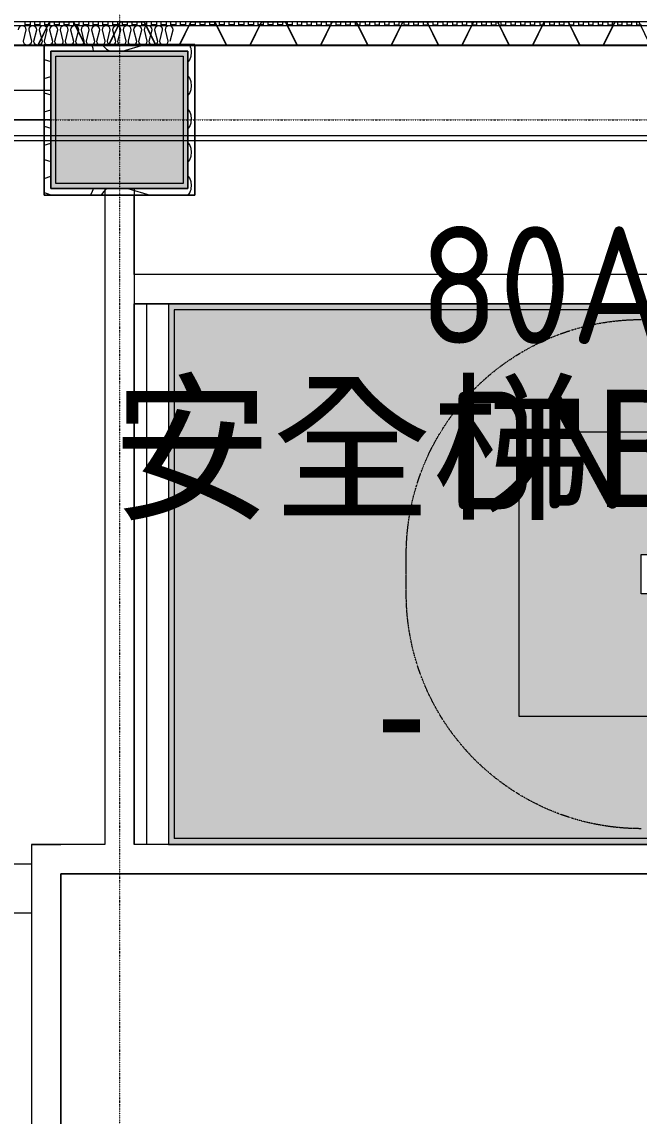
# Model space of a CAD drawing. Extents: x -32000 to 401936, y -48083 to 131250.
# Drawn here: x 252101 to 255255, y 24912 to 30500 of the extents above; entities that cross this region are included whole.
import ezdxf
from ezdxf.enums import TextEntityAlignment as Align

# ---------------------------------------------------------------- set-up
doc = ezdxf.new("R2010")
doc.units = 0
doc.header["$LTSCALE"] = 10
for name, pattern in [('H12PL4$0$JJP_三點線', [0.9, 0.3, -0.15, 0, -0.15, 0, -0.15, 0, -0.15]), ('H12PL4$0$JJP_虛線(退縮線、投影線、地下室範圍、非屬本工程、圖面分區)', [0.45, 0.3, -0.15]), ('H12PL4$0$TAI_虛線', [5.644, 2.822, -2.822]), ('XFM7P40ICA$0$H12PL4$0$DOTK1', [0.01, 0.005, -0.005]), ('XFM7P40ICA$0$H12PL4$0$JJP_三點線', [0.9, 0.3, -0.15, 0, -0.15, 0, -0.15, 0, -0.15]), ('XFM7P40ICA$0$H12PL4$0$JJP_虛線(退縮線、投影線、地下室範圍、非屬本工程、圖面分區)', [0.45, 0.3, -0.15])]:
    doc.linetypes.add(name, pattern=pattern)
for name, color, linetype in [('H12PL4$0$A-WALL-EX', 252, 'Continuous'), ('H12PL4$0$A-WALL-IN', 252, 'Continuous'), ('H12PL4$0$A-ZONE', 252, 'Continuous'), ('H12PL4$0$Hattch', 252, 'Continuous'), ('H12PL4$0$S-COL', 252, 'Continuous'), ('H12PL4$0$S-GRID', 252, 'Continuous'), ('H12PL4$0$S-SLAB-SHOW', 252, 'Continuous'), ('XFM7P40ICA$0$H12PL4$0$A-WALL-EX', 252, 'Continuous'), ('XFM7P40ICA$0$H12PL4$0$A-WALL-IN', 252, 'Continuous'), ('XFM7P40ICA$0$H12PL4$0$Hattch', 252, 'Continuous'), ('XFM7P40ICA$0$H12PL4$0$L40_19_GW', 252, 'Continuous'), ('XFM7P40ICA$0$H12PL4$0$L40_19_HYOKI', 252, 'Continuous'), ('XFM7P40ICA$0$H12PL4$0$L40_19_KAIDAN', 252, 'Continuous'), ('XFM7P40ICA$0$H12PL4$0$L40_19_SIAGE1', 252, 'Continuous'), ('XFM7P40ICA$0$H12PL4$0$L40_19_SIAGE2', 252, 'Continuous'), ('XFM7P40ICA$0$H12PL4$0$L40_19_SIAGE3', 252, 'Continuous'), ('XFM7P40ICA$0$H12PL4$0$L40_19_STEEL2', 252, 'Continuous'), ('XFM7P40ICA$0$H12PL4$0$L40_19_SUGATA3', 252, 'Continuous'), ('XFM7P40ICA$0$H12PL4$0$S-COL', 252, 'Continuous'), ('XFM7P40ICA$0$H12PL4$0$S-GRID', 252, 'Continuous'), ('XFM7P40ICA$0$U-ICA-TXT', 3, 'Continuous')]:
    doc.layers.add(name, color=color, linetype=linetype)
doc.styles.add('H12PL4$0$Standard', font='', dxfattribs={"width": 0.8})
doc.styles.add('XFM7P40ICA$0$aa-txt', font='isocp.shx', dxfattribs={"bigfont": 'chineset'})
doc.styles.get('H12PL4$0$Standard').set_extended_font_data('Microsoft JhengHei')

# ---------------------------------------------------------------- blocks, each defined once
blk = doc.blocks.new('XFM7P40ICA$0$H12PL4')
at = {"layer": 'XFM7P40ICA$0$H12PL4$0$Hattch', "linetype": 'Continuous', "lineweight": 0}
blk.add_hatch(color=256, dxfattribs=at).paths.add_polyline_path([(252250, 29650), (252950, 29650), (252950, 30350), (252250, 30350)])
at = {"layer": 'XFM7P40ICA$0$H12PL4$0$A-WALL-EX', "lineweight": 0, "flags": 128}
for points in [[(261965, 30500), (243300, 30500)], [(260500, 30500), (244300, 30500)], [(243300, 30380), (261965, 30380)], [(252215, 30150), (247275, 30150)], [(252215, 30150), (252215, 30000)], [(247125, 30000), (252215, 30000)], [(252675, 29615), (252525, 29615)], [(252525, 29615), (252525, 26300)], [(252675, 29210), (252675, 29615)], [(258425, 29210), (252675, 29210)], [(252675, 29060), (258575, 29060)], [(252675, 26300), (252675, 29060)], [(252150, 26300), (252300, 26300)], [(252150, 26300), (252150, 24250)], [(252525, 26300), (252300, 26300)], [(259025, 26300), (252675, 26300)], [(252300, 26150), (259025, 26150)], [(252300, 24250), (252300, 26150)]]:
    blk.add_lwpolyline(points, dxfattribs=at)
at = {"layer": 'XFM7P40ICA$0$H12PL4$0$A-WALL-EX', "linetype": 'XFM7P40ICA$0$H12PL4$0$JJP_虛線(退縮線、投影線、地下室範圍、非屬本工程、圖面分區)', "lineweight": 0, "flags": 128}
for points in [[(263319.5, 30380), (243220, 30380)], [(243680.5, 29919.5), (263319.5, 29919.5)], [(243705, 29895), (263295, 29895)]]:
    blk.add_lwpolyline(points, dxfattribs=at)
at = {"layer": 'XFM7P40ICA$0$H12PL4$0$A-WALL-IN', "lineweight": 0, "flags": 128}
for points in [[(252215, 30385), (252250, 30385)], [(252215, 30385), (252215, 29615)], [(252950, 30385), (252250, 30385)], [(252985, 30385), (252950, 30385)], [(252985, 29650), (252985, 30385)], [(252985, 29615), (252985, 29650)], [(252215, 29615), (252250, 29615)], [(252250, 29615), (252985, 29615)]]:
    blk.add_lwpolyline(points, dxfattribs=at)
at = {"layer": 'XFM7P40ICA$0$H12PL4$0$Hattch', "lineweight": 0}
for p, q in [((252182.9, 30381.7), (252242, 30500)), ((252183.9, 30380), (252243.1, 30498.3)), ((252242, 30500), (252365.8, 30500)), ((252364.7, 30498.3), (252243.1, 30498.3)), ((252424.9, 30380), (252365.8, 30498.3)), ((252426, 30381.7), (252366.8, 30500)), ((252543.9, 30381.7), (252603.1, 30500)), ((252544.9, 30380), (252604.1, 30498.3)), ((252603.1, 30500), (252726.8, 30500)), ((252725.8, 30498.3), (252604.1, 30498.3)), ((252786, 30380), (252726.8, 30498.3)), ((252787, 30381.7), (252727.8, 30500)), ((252904.9, 30381.7), (252964.1, 30500)), ((252906, 30380), (252965.1, 30498.3)), ((252964.1, 30500), (253087.8, 30500)), ((253086.8, 30498.3), (252965.1, 30498.3)), ((253147, 30380), (253087.8, 30498.3)), ((253148, 30381.7), (253088.9, 30500)), ((253266, 30381.7), (253325.1, 30500)), ((253267, 30380), (253326.2, 30498.3)), ((253325.1, 30500), (253448.9, 30500)), ((253447.8, 30498.3), (253326.2, 30498.3)), ((253508, 30380), (253448.9, 30498.3)), ((253509.1, 30381.7), (253449.9, 30500)), ((253627, 30381.7), (253686.2, 30500)), ((253628, 30380), (253687.2, 30498.3)), ((253686.2, 30500), (253809.9, 30500)), ((253808.9, 30498.3), (253687.2, 30498.3)), ((253869.1, 30380), (253809.9, 30498.3)), ((253870.1, 30381.7), (253811, 30500)), ((253988, 30381.7), (254047.2, 30500)), ((253989.1, 30380), (254048.2, 30498.3)), ((254047.2, 30500), (254171, 30500)), ((254169.9, 30498.3), (254048.2, 30498.3)), ((254230.1, 30380), (254171, 30498.3)), ((254231.2, 30381.7), (254172, 30500)), ((254349.1, 30381.7), (254408.2, 30500)), ((254350.1, 30380), (254409.3, 30498.3)), ((254408.2, 30500), (254532, 30500)), ((254531, 30498.3), (254409.3, 30498.3)), ((254591.2, 30380), (254532, 30498.3)), ((254592.2, 30381.7), (254533, 30500)), ((254710.1, 30381.7), (254769.3, 30500)), ((254711.2, 30380), (254770.3, 30498.3)), ((254769.3, 30500), (254893, 30500)), ((254892, 30498.3), (254770.3, 30498.3)), ((254952.2, 30380), (254893, 30498.3)), ((254953.2, 30381.7), (254894.1, 30500)), ((255071.2, 30381.7), (255130.3, 30500)), ((255072.2, 30380), (255131.4, 30498.3)), ((255130.3, 30500), (255254.1, 30500)), ((255253, 30498.3), (255131.4, 30498.3)), ((255313.2, 30380), (255254.1, 30498.3)), ((252183.9, 30380), (252063.9, 30380)), ((252182.9, 30381.7), (252064.9, 30381.7)), ((252215, 30380.5), (252218.4, 30381.6)), ((252218.4, 30381.6), (252229.6, 30385)), ((252544.9, 30380), (252424.9, 30380)), ((252543.9, 30381.7), (252426, 30381.7)), ((252459, 30382.2), (252457.1, 30385)), ((252465.7, 30363.7), (252459, 30382.2)), ((252467.3, 30350), (252465.7, 30363.7)), ((252512.7, 30385), (252519.9, 30374.2)), ((252519.9, 30374.2), (252534.2, 30360.7)), ((252534.2, 30360.7), (252551.2, 30351)), ((252551.2, 30351), (252554.6, 30350)), ((252615.6, 30350), (252729.6, 30385)), ((252906, 30380), (252786, 30380)), ((252904.9, 30381.7), (252787, 30381.7)), ((252959, 30382.2), (252957.1, 30385)), ((252965.2, 30365.2), (252959, 30382.2)), ((252965.7, 30363.7), (252965.2, 30365.2)), ((252967.3, 30350), (252965.7, 30363.7)), ((252965.7, 30324.7), (252968, 30344.2)), ((252968, 30344.2), (252967.3, 30350)), ((253267, 30380), (253147, 30380)), ((253266, 30381.7), (253148, 30381.7)), ((253628, 30380), (253508, 30380)), ((253627, 30381.7), (253509.1, 30381.7)), ((253989.1, 30380), (253869.1, 30380)), ((253988, 30381.7), (253870.1, 30381.7)), ((254350.1, 30380), (254230.1, 30380)), ((254349.1, 30381.7), (254231.2, 30381.7)), ((254711.2, 30380), (254591.2, 30380)), ((254710.1, 30381.7), (254592.2, 30381.7)), ((255072.2, 30380), (254952.2, 30380)), ((255071.2, 30381.7), (254953.2, 30381.7)), ((252215, 30308), (252250, 30297.2)), ((252950, 30292.7), (252959, 30306.3)), ((252959, 30306.3), (252965.7, 30324.7)), ((252215, 30210.5), (252250, 30221.3)), ((252959, 30212.2), (252950, 30225.8)), ((252965.7, 30193.7), (252959, 30212.2)), ((252968, 30174.2), (252965.7, 30193.7)), ((252215, 30138), (252250, 30127.2)), ((252950, 30122.7), (252959, 30136.3)), ((252959, 30136.3), (252965.7, 30154.7)), ((252965.7, 30154.7), (252968, 30174.2)), ((252215, 30040.5), (252250, 30051.3)), ((252959, 30042.2), (252950, 30055.8)), ((252965.7, 30023.7), (252959, 30042.2)), ((252968, 30004.2), (252965.7, 30023.7)), ((252215, 29968), (252250, 29957.2)), ((252950, 29952.7), (252959, 29966.3)), ((252959, 29966.3), (252965.7, 29984.7)), ((252965.7, 29984.7), (252968, 30004.2)), ((252215, 29870.5), (252250, 29881.3)), ((252959, 29872.2), (252950, 29885.8)), ((252965.7, 29853.7), (252959, 29872.2)), ((252968, 29834.2), (252965.7, 29853.7)), ((252215, 29798), (252250, 29787.2)), ((252950, 29782.7), (252959, 29796.3)), ((252959, 29796.3), (252965.7, 29814.7)), ((252965.7, 29814.7), (252968, 29834.2)), ((252215, 29700.5), (252250, 29711.3)), ((252959, 29702.2), (252950, 29715.8)), ((252965.7, 29683.7), (252959, 29702.2)), ((252968, 29664.2), (252965.7, 29683.7)), ((252215, 29628), (252224.9, 29624.9)), ((252224.9, 29624.9), (252250, 29617.2)), ((252250, 29617.2), (252257.2, 29615)), ((252451.5, 29615), (252459, 29626.3)), ((252459, 29626.3), (252465.7, 29644.7)), ((252465.7, 29644.7), (252466.3, 29650)), ((252509, 29617.9), (252508, 29615)), ((252519.9, 29634.3), (252509, 29617.9)), ((252534.2, 29647.8), (252519.9, 29634.3)), ((252538.1, 29650), (252534.2, 29647.8)), ((252643.2, 29650), (252757.2, 29615)), ((252951.5, 29615), (252959, 29626.3)), ((252959, 29626.3), (252962.9, 29637.1)), ((252962.9, 29637.1), (252965.7, 29644.7)), ((252965.7, 29644.7), (252966.3, 29650)), ((252966.3, 29650), (252968, 29664.2))]:
    blk.add_line(p, q, dxfattribs=at)
at = {"layer": 'XFM7P40ICA$0$H12PL4$0$L40_19_GW', "lineweight": 0, "flags": 128}
blk.add_lwpolyline([(252859.7, 30401.1), (252874.2, 30459.9, 1), (252832.9, 30459.9), (252847.4, 30401.1, -1), (252806.1, 30401.1), (252820.6, 30459.9, 1), (252779.3, 30459.9), (252793.8, 30401.1, -1), (252752.5, 30401.1), (252767, 30459.9, 1), (252725.7, 30459.9), (252740.2, 30401.1, -1), (252698.9, 30401.1), (252713.4, 30459.9, 1), (252672.1, 30459.9), (252686.6, 30401.1, -1), (252645.3, 30401.1), (252659.8, 30459.9, 1), (252618.5, 30459.9), (252633, 30401.1, -1), (252591.7, 30401.1), (252606.2, 30459.9, 1), (252564.9, 30459.9), (252579.4, 30401.1, -1), (252538.1, 30401.1), (252552.6, 30459.9, 1), (252511.3, 30459.9), (252525.8, 30401.1, -1), (252484.5, 30401.1), (252499, 30459.9, 1), (252457.7, 30459.9), (252472.2, 30401.1, -1), (252430.9, 30401.1), (252445.4, 30459.9, 1), (252404.1, 30459.9), (252418.6, 30401.1, -1), (252377.3, 30401.1), (252391.8, 30459.9, 1), (252350.5, 30459.9), (252365, 30401.1, -1), (252323.7, 30401.1), (252338.2, 30459.9, 1), (252296.9, 30459.9), (252311.4, 30401.1, -1), (252270.1, 30401.1), (252284.6, 30459.9, 1), (252243.3, 30459.9), (252257.8, 30401.1, -1), (252216.5, 30401.1), (252231, 30459.9, 1), (252189.7, 30459.9), (252204.2, 30401.1, -1), (252162.9, 30401.1), (252177.4, 30459.9, 1), (252136.1, 30459.9), (252150.6, 30401.1, -1), (252109.3, 30401.1), (252123.8, 30459.9, 1), (252082.5, 30459.9)], format="xyb", dxfattribs=at)
at = {"layer": 'XFM7P40ICA$0$H12PL4$0$L40_19_HYOKI', "lineweight": 0, "flags": 128}
blk.add_lwpolyline([(257965, 28405), (254640, 28405), (254640, 26955), (257705, 26955), (257505, 26605), (257705, 26955), (257505, 27305)], dxfattribs=at)
at = {"layer": 'XFM7P40ICA$0$H12PL4$0$L40_19_KAIDAN', "lineweight": 0}
for p, q in [((258575, 29030), (252880, 29030)), ((252880, 29030), (252880, 26330)), ((258575, 29030), (254827.7, 29030)), ((258015, 26330), (252880, 26330))]:
    blk.add_line(p, q, dxfattribs=at)
at = {"layer": 'XFM7P40ICA$0$H12PL4$0$L40_19_KAIDAN', "linetype": 'XFM7P40ICA$0$H12PL4$0$DOTK1', "lineweight": 0, "flags": 128}
blk.add_lwpolyline([(255265, 26380, -0.414214), (254065, 27580), (254065, 27780, -0.414214), (255265, 28980)], format="xyb", dxfattribs=at)
at = {"layer": 'XFM7P40ICA$0$H12PL4$0$L40_19_SIAGE1', "lineweight": 0}
for p, q in [((252250, 30000), (247125, 30000)), ((252525, 29650), (252525, 26300)), ((252675, 29650), (252675, 29210)), ((257060, 29210), (252675, 29210)), ((252850, 29060), (252850, 26300)), ((257060, 29060), (252850, 29060)), ((252525, 26300), (252150, 26300)), ((252150, 26300), (252150, 24290)), ((252850, 26300), (258985, 26300)), ((258985, 26150), (252300, 26150)), ((252300, 26150), (252300, 24290))]:
    blk.add_line(p, q, dxfattribs=at)
at = {"layer": 'XFM7P40ICA$0$H12PL4$0$L40_19_SIAGE2', "lineweight": 0, "flags": 128}
for points in [[(253507.2, 30500), (253482.8, 30500), (253482.8, 30485.5), (253458, 30485.5), (253458, 30500), (253433.2, 30500), (253433.2, 30485.5), (253408.4, 30485.5), (253408.4, 30500), (253383.6, 30500), (253383.6, 30485.5), (253358.8, 30485.5), (253358.8, 30500), (253334, 30500), (253334, 30485.5), (253309.2, 30485.5), (253309.2, 30500), (253284.4, 30500), (253284.4, 30485.5), (253259.6, 30485.5), (253259.6, 30500), (253234.8, 30500), (253234.8, 30485.5), (253210, 30485.5), (253210, 30500), (253185.2, 30500), (253185.2, 30485.5), (253160.4, 30485.5), (253160.4, 30500), (253135.6, 30500), (253135.6, 30485.5), (253110.8, 30485.5), (253110.8, 30500), (253086, 30500), (253086, 30485.5), (253061.2, 30485.5), (253061.2, 30500), (253036.4, 30500), (253036.4, 30485.5), (253011.6, 30485.5), (253011.6, 30500), (252986.8, 30500), (252986.8, 30485.5), (252962, 30485.5), (252962, 30500), (252937.2, 30500), (252937.2, 30485.5), (252912.4, 30485.5), (252912.4, 30500), (252887.6, 30500), (252887.6, 30485.5), (252862.8, 30485.5), (252862.8, 30500), (252838, 30500), (252838, 30485.5), (252813.2, 30485.5), (252813.2, 30500), (252788.4, 30500), (252788.4, 30485.5), (252763.6, 30485.5), (252763.6, 30500), (252738.8, 30500), (252738.8, 30485.5), (252714, 30485.5), (252714, 30500), (252689.2, 30500), (252689.2, 30485.5), (252664.4, 30485.5), (252664.4, 30500), (252639.6, 30500), (252639.6, 30485.5), (252614.8, 30485.5), (252614.8, 30500), (252590, 30500), (252590, 30485.5), (252565.2, 30485.5), (252565.2, 30500), (252540.4, 30500), (252540.4, 30485.5), (252515.6, 30485.5), (252515.6, 30500), (252490.8, 30500), (252490.8, 30485.5), (252466, 30485.5), (252466, 30500), (252441.2, 30500), (252441.2, 30485.5), (252416.4, 30485.5), (252416.4, 30500), (252391.6, 30500), (252391.6, 30485.5), (252366.8, 30485.5), (252366.8, 30500), (252342, 30500), (252342, 30485.5), (252317.2, 30485.5), (252317.2, 30500), (252292.4, 30500), (252292.4, 30485.5), (252267.6, 30485.5), (252267.6, 30500), (252242.8, 30500), (252242.8, 30485.5), (252218, 30485.5), (252218, 30500), (252193.2, 30500), (252193.2, 30485.5), (252168.4, 30485.5), (252168.4, 30500), (252143.6, 30500), (252143.6, 30485.5), (252118.8, 30485.5), (252118.8, 30500), (252094, 30500)], [(253507.2, 30500), (253507.2, 30485.5), (253532, 30485.5), (253532, 30500), (253556.8, 30500), (253556.8, 30485.5), (253581.6, 30485.5), (253581.6, 30500), (253606.4, 30500), (253606.4, 30485.5), (253631.2, 30485.5), (253631.2, 30500), (253656, 30500), (253656, 30485.5), (253680.8, 30485.5), (253680.8, 30500), (253705.6, 30500), (253705.6, 30485.5), (253730.4, 30485.5), (253730.4, 30500), (253755.2, 30500), (253755.2, 30485.5), (253780, 30485.5), (253780, 30500), (253804.8, 30500), (253804.8, 30485.5), (253829.6, 30485.5), (253829.6, 30500), (253854.4, 30500), (253854.4, 30485.5), (253879.2, 30485.5), (253879.2, 30500), (253904, 30500), (253904, 30485.5), (253928.8, 30485.5), (253928.8, 30500), (253953.6, 30500), (253953.6, 30485.5), (253978.4, 30485.5), (253978.4, 30500), (254003.2, 30500), (254003.2, 30485.5), (254028, 30485.5), (254028, 30500), (254052.8, 30500), (254052.8, 30485.5), (254077.6, 30485.5), (254077.6, 30500), (254102.4, 30500), (254102.4, 30485.5), (254127.2, 30485.5), (254127.2, 30500), (254152, 30500), (254152, 30485.5), (254176.8, 30485.5), (254176.8, 30500), (254201.6, 30500), (254201.6, 30485.5), (254226.4, 30485.5), (254226.4, 30500), (254251.2, 30500), (254251.2, 30485.5), (254276, 30485.5), (254276, 30500), (254300.8, 30500), (254300.8, 30485.5), (254325.6, 30485.5), (254325.6, 30500), (254350.4, 30500), (254350.4, 30485.5), (254375.2, 30485.5), (254375.2, 30500), (254400, 30500), (254400, 30485.5), (254424.8, 30485.5), (254424.8, 30500), (254449.6, 30500), (254449.6, 30485.5), (254474.4, 30485.5), (254474.4, 30500), (254499.2, 30500), (254499.2, 30485.5), (254524, 30485.5), (254524, 30500), (254548.8, 30500), (254548.8, 30485.5), (254573.6, 30485.5), (254573.6, 30500), (254598.4, 30500), (254598.4, 30485.5), (254623.2, 30485.5), (254623.2, 30500), (254648, 30500), (254648, 30485.5), (254672.8, 30485.5), (254672.8, 30500), (254697.6, 30500), (254697.6, 30485.5), (254722.4, 30485.5), (254722.4, 30500), (254747.2, 30500), (254747.2, 30485.5), (254772, 30485.5), (254772, 30500), (254796.8, 30500), (254796.8, 30485.5), (254821.6, 30485.5), (254821.6, 30500), (254846.4, 30500), (254846.4, 30485.5), (254871.2, 30485.5), (254871.2, 30500), (254896, 30500), (254896, 30485.5), (254920.8, 30485.5), (254920.8, 30500), (254945.6, 30500), (254945.6, 30485.5), (254970.4, 30485.5), (254970.4, 30500), (254995.2, 30500), (254995.2, 30485.5), (255020, 30485.5), (255020, 30500), (255044.8, 30500), (255044.8, 30485.5), (255069.6, 30485.5), (255069.6, 30500), (255094.4, 30500), (255094.4, 30485.5), (255119.2, 30485.5), (255119.2, 30500), (255144, 30500), (255144, 30485.5), (255168.8, 30485.5), (255168.8, 30500), (255192, 30500), (255192, 30485.5), (255216.8, 30485.5), (255216.8, 30500), (255241.6, 30500), (255241.6, 30485.5), (255266.4, 30485.5)]]:
    blk.add_lwpolyline(points, dxfattribs=at)
at = {"layer": 'XFM7P40ICA$0$H12PL4$0$L40_19_SIAGE3', "lineweight": 0}
for p, q in [((258665, 30480.5), (247120, 30480.5)), ((258665, 30380.5), (247120, 30380.5)), ((252250, 30150), (247275, 30150)), ((252675, 29210), (252675, 26300)), ((252850, 29060), (252675, 29060)), ((252737.5, 29060), (252737.5, 26300)), ((252850, 26300), (252675, 26300))]:
    blk.add_line(p, q, dxfattribs=at)
at = {"layer": 'XFM7P40ICA$0$H12PL4$0$L40_19_SIAGE3', "lineweight": 0, "flags": 128}
blk.add_lwpolyline([(252215, 29615), (252215, 30385), (252985, 30385), (252985, 29615)], close=True, dxfattribs=at)
at = {"layer": 'XFM7P40ICA$0$H12PL4$0$L40_19_STEEL2', "lineweight": 0, "flags": 128}
for points in [[(252250, 29650), (252250, 30350), (252950, 30350), (252950, 29650)], [(252275, 29675), (252275, 30325), (252925, 30325), (252925, 29675)]]:
    blk.add_lwpolyline(points, close=True, dxfattribs=at)
at = {"layer": 'XFM7P40ICA$0$H12PL4$0$L40_19_SUGATA3', "lineweight": 0}
for p, q in [((250375, 26200), (252150, 26200)), ((250375, 25950), (252150, 25950))]:
    blk.add_line(p, q, dxfattribs=at)
at = {"layer": 'XFM7P40ICA$0$H12PL4$0$S-COL', "lineweight": 0, "flags": 128}
blk.add_lwpolyline([(252250, 29650), (252950, 29650), (252950, 30350), (252250, 30350)], close=True, dxfattribs=at)
at = {"layer": 'XFM7P40ICA$0$H12PL4$0$S-GRID', "linetype": 'XFM7P40ICA$0$H12PL4$0$JJP_三點線', "lineweight": 0}
for p, q in [((252600, 128250), (252600, -28000)), ((-29000, 30000), (289600, 30000))]:
    blk.add_line(p, q, dxfattribs=at)
blk = doc.blocks.new('XFM7P40ICA')
blk.add_blockref('XFM7P40ICA$0$H12PL4', (0, 0))
at = {"layer": 'XFM7P40ICA$0$U-ICA-TXT', "extrusion": (0, 0, -1), "style": 'XFM7P40ICA$0$aa-txt', "text_generation_flag": 2}
for s, p in [('80A ICA', (-254131.84676, 28855.90994, 0)), ('DN TO L30', (-254273.85524, 28011.56757, 0))]:
    blk.add_text(s, height=600, dxfattribs=at).set_placement(p)
blk = doc.blocks.new('H12PL4')
at = {"layer": 'H12PL4$0$Hattch', "linetype": 'Continuous', "lineweight": 0}
blk.add_hatch(color=256, dxfattribs=at).paths.add_polyline_path([(252850, 29060), (252850, 26300), (255365, 26300), (255365, 27580), (255265, 27580), (255265, 27780), (255625, 27780), (255625, 29060)])
at = {"layer": 'H12PL4$0$A-WALL-EX', "lineweight": 0, "flags": 128}
for points in [[(258735, 30500), (247050, 30500)], [(247050, 30380), (258735, 30380)]]:
    blk.add_lwpolyline(points, dxfattribs=at)
at = {"layer": 'H12PL4$0$A-WALL-EX', "linetype": 'H12PL4$0$JJP_虛線(退縮線、投影線、地下室範圍、非屬本工程、圖面分區)', "lineweight": 0, "flags": 128}
for points in [[(263319.5, 30380), (243220, 30380)], [(243680.5, 29919.5), (263319.5, 29919.5)]]:
    blk.add_lwpolyline(points, dxfattribs=at)
at = {"layer": 'H12PL4$0$A-WALL-IN', "lineweight": 0}
blk.add_line((252525, 29615), (252675, 29615), dxfattribs=at)
blk.add_line((252525, 29615), (252675, 29615), dxfattribs=at)
at = {"layer": 'H12PL4$0$A-WALL-IN', "lineweight": 0, "flags": 128}
for points in [[(252215, 30385), (252250, 30385)], [(252215, 30385), (252215, 29615)], [(252950, 30385), (252250, 30385)], [(252985, 30385), (252950, 30385)], [(252985, 29650), (252985, 30385)], [(252215, 30150), (247275, 30150)], [(252215, 30150), (252215, 30000)], [(247125, 30000), (252215, 30000)], [(252985, 29615), (252985, 29650)], [(252215, 29615), (252250, 29615)], [(252250, 29615), (252525, 29615)], [(252525, 29615), (252525, 26300)], [(252675, 29210), (252675, 29615)], [(252675, 29615), (252985, 29615)], [(258425, 29210), (252675, 29210)], [(252675, 29060), (258575, 29060)], [(252675, 26300), (252675, 29060)], [(252150, 26300), (252300, 26300)], [(252150, 26300), (252150, 24250)], [(252525, 26300), (252300, 26300)], [(259025, 26300), (252675, 26300)], [(252300, 26150), (259025, 26150)], [(252300, 24250), (252300, 26150)]]:
    blk.add_lwpolyline(points, dxfattribs=at)
at = {"layer": 'H12PL4$0$S-COL', "lineweight": 0, "flags": 128}
blk.add_lwpolyline([(252250, 29650), (252950, 29650), (252950, 30350), (252250, 30350)], close=True, dxfattribs=at)
at = {"layer": 'H12PL4$0$S-GRID', "linetype": 'H12PL4$0$JJP_三點線', "lineweight": 0}
for p, q in [((252600, 128250), (252600, -28000)), ((-29000, 30000), (289600, 30000))]:
    blk.add_line(p, q, dxfattribs=at)
at = {"layer": 'H12PL4$0$S-SLAB-SHOW', "lineweight": 0, "flags": 128}
blk.add_lwpolyline([(260500, 30500), (244300, 30500)], dxfattribs=at)
at = {"layer": 'H12PL4$0$S-SLAB-SHOW', "linetype": 'H12PL4$0$TAI_虛線', "lineweight": 0, "flags": 128}
blk.add_lwpolyline([(243219.5, 30380), (263780, 30380)], dxfattribs=at)
at = {"layer": 'H12PL4$0$S-SLAB-SHOW', "lineweight": 0, "flags": 128}
blk.add_lwpolyline([(252850, 29060), (252850, 26300), (255365, 26300), (255365, 27580), (255265, 27580), (255265, 27780), (255625, 27780), (255625, 29060)], close=True, dxfattribs=at)
at = {"layer": 'H12PL4$0$A-ZONE', "style": 'H12PL4$0$Standard'}
for s, p in [('安全梯B', (254041.23, 28621.87)), ('-', (254041.23, 27279.97))]:
    blk.add_text(s, height=600, dxfattribs=at).set_placement(p, align=Align.TOP_CENTER)

msp = doc.modelspace()

# ---------------------------------------------------------------- block references
msp.add_blockref('XFM7P40ICA', (0, 0))

# ---------------------------------------------------------------- next in the draw order: block references
msp.add_blockref('H12PL4', (0, 0))

doc.saveas('drawing.dxf')
